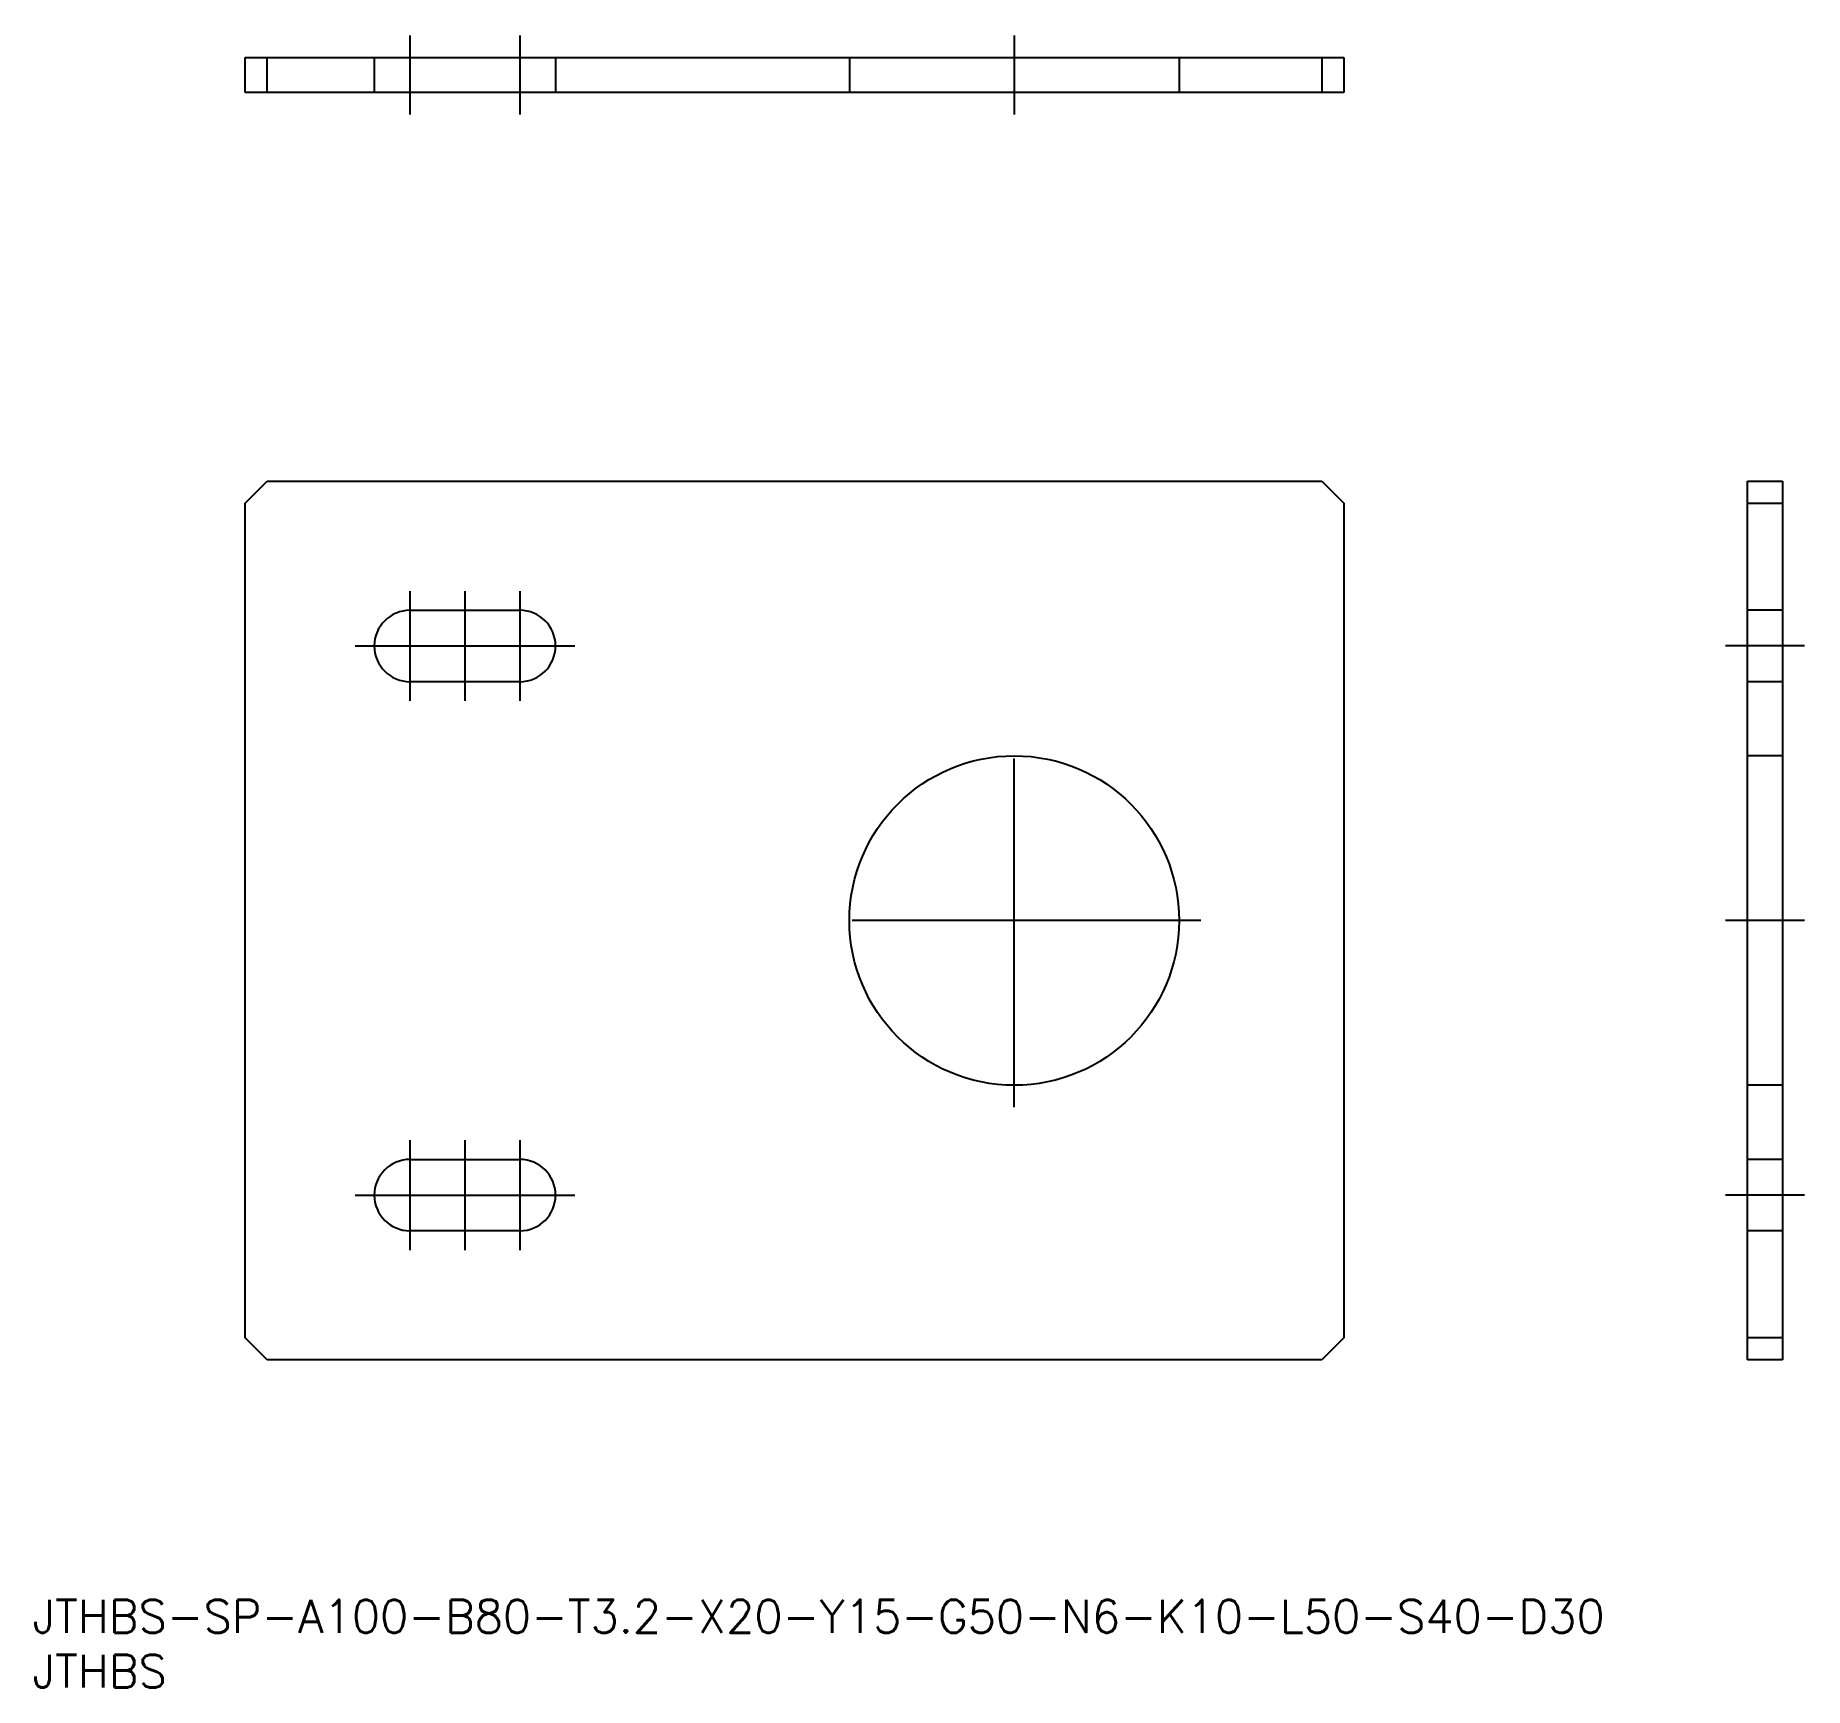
# Model space of a CAD drawing. Extents: x 0 to 161, y 0 to 150.
import ezdxf

# ---------------------------------------------------------------- set-up
doc = ezdxf.new("R2010")
doc.units = 0
doc.linetypes.add('CENTER', pattern=[50.8, 31.75, -6.35, 6.35, -6.35])
doc.linetypes.add('DASHED', pattern=[19.05, 12.7, -6.35])
doc.layers.get('0').update_dxf_attribs({"linetype": 'CONTINUOUS'})
doc.layers.add('CENTER', color=1, linetype='CENTER')
doc.styles.get("Standard").update_dxf_attribs({"font": 'txt.shx', "height": 3, "bigfont": 'bigfont.shx'})

# ---------------------------------------------------------------- blocks, each defined once
blk = doc.blocks.new('*U1')
at = {"color": 7, "linetype": 'CONTINUOUS'}
blk.add_text('JTHBS-SP-A100-B80-T3.2-X20-Y15-G50-N6-K10-L50-S40-D30', height=3, dxfattribs=at).set_placement((0, 5))
blk = doc.blocks.new('*U2')
at = {"color": 7, "linetype": 'CONTINUOUS'}
blk.add_text('JTHBS', height=3, dxfattribs=at).set_placement((0, 0))

msp = doc.modelspace()

# ---------------------------------------------------------------- linework, layer by layer
at = {"color": 7, "linetype": 'CONTINUOUS'}
for p, q in [((19.352956, 148.444844), (119.352956, 148.444844)), ((19.352956, 145.244844), (19.352956, 148.444844)), ((21.352956, 145.244844), (21.352956, 148.444844)), ((117.352956, 148.444844), (117.352956, 145.244844)), ((119.352956, 148.444844), (119.352956, 145.244844)), ((119.352956, 145.244844), (19.352956, 145.244844)), ((19.352956, 107.846475), (21.352956, 109.846475)), ((21.352956, 109.846475), (117.352956, 109.846475)), ((117.352956, 109.846475), (119.352956, 107.846475)), ((156.095241, 109.846475), (159.295241, 109.846475)), ((156.095241, 29.846475), (156.095241, 109.846475)), ((159.295241, 109.846475), (159.295241, 29.846475)), ((19.352956, 31.846475), (19.352956, 107.846475)), ((119.352956, 107.846475), (119.352956, 31.846475)), ((156.095241, 107.846475), (159.295241, 107.846475)), ((34.352956, 98.096475), (44.352956, 98.096475)), ((44.352956, 91.596475), (34.352956, 91.596475)), ((34.352956, 48.096475), (44.352956, 48.096475)), ((44.352956, 41.596475), (34.352956, 41.596475)), ((21.352956, 29.846475), (19.352956, 31.846475)), ((119.352956, 31.846475), (117.352956, 29.846475)), ((159.295241, 31.846475), (156.095241, 31.846475)), ((117.352956, 29.846475), (21.352956, 29.846475)), ((159.295241, 29.846475), (156.095241, 29.846475))]:
    msp.add_line(p, q, dxfattribs=at)
at = {"color": 3, "linetype": 'DASHED'}
for p, q in [((31.102956, 148.444844), (31.102956, 145.244844)), ((47.602956, 148.444844), (47.602956, 145.244844)), ((74.352956, 148.444844), (74.352956, 145.244844)), ((104.352956, 148.444844), (104.352956, 145.244844)), ((159.295241, 98.096475), (156.095241, 98.096475)), ((159.295241, 91.596475), (156.095241, 91.596475)), ((159.295241, 84.846475), (156.095241, 84.846475)), ((159.295241, 54.846475), (156.095241, 54.846475)), ((159.295241, 48.096475), (156.095241, 48.096475)), ((159.295241, 41.596475), (156.095241, 41.596475))]:
    msp.add_line(p, q, dxfattribs=at)
at = {"color": 7, "linetype": 'CONTINUOUS'}
msp.add_circle((89.352956, 69.846475), 15, dxfattribs=at)
for centre, start, end in [((34.352956, 94.846475), 90, 270), ((44.352956, 94.846475), 270, 90), ((34.352956, 44.846475), 90, 270), ((44.352956, 44.846475), 270, 90)]:
    msp.add_arc(centre, 3.25, start, end, dxfattribs=at)
at = {"layer": 'CENTER', "color": 1, "linetype": 'CENTER'}
for p, q in [((34.352956, 150.444844), (34.352956, 143.244844)), ((44.352956, 150.444844), (44.352956, 143.244844)), ((89.352956, 150.444844), (89.352956, 143.244844)), ((34.352956, 99.846475), (34.352956, 89.846475)), ((39.352956, 99.846475), (39.352956, 89.846475)), ((44.352956, 99.846475), (44.352956, 89.846475)), ((29.352956, 94.846475), (49.352956, 94.846475)), ((161.295241, 94.846475), (154.095241, 94.846475)), ((89.352956, 52.846475), (89.352956, 86.846475)), ((106.352956, 69.846475), (72.352956, 69.846475)), ((161.295241, 69.846475), (154.095241, 69.846475)), ((34.352956, 49.846475), (34.352956, 39.846475)), ((39.352956, 49.846475), (39.352956, 39.846475)), ((44.352956, 49.846475), (44.352956, 39.846475)), ((29.352956, 44.846475), (49.352956, 44.846475)), ((161.295241, 44.846475), (154.095241, 44.846475))]:
    msp.add_line(p, q, dxfattribs=at)

# ---------------------------------------------------------------- block references
at = {"color": 7, "linetype": 'CONTINUOUS'}
for name in ['*U1', '*U2']:
    msp.add_blockref(name, (0, 0), dxfattribs=at)

doc.saveas('drawing.dxf')
